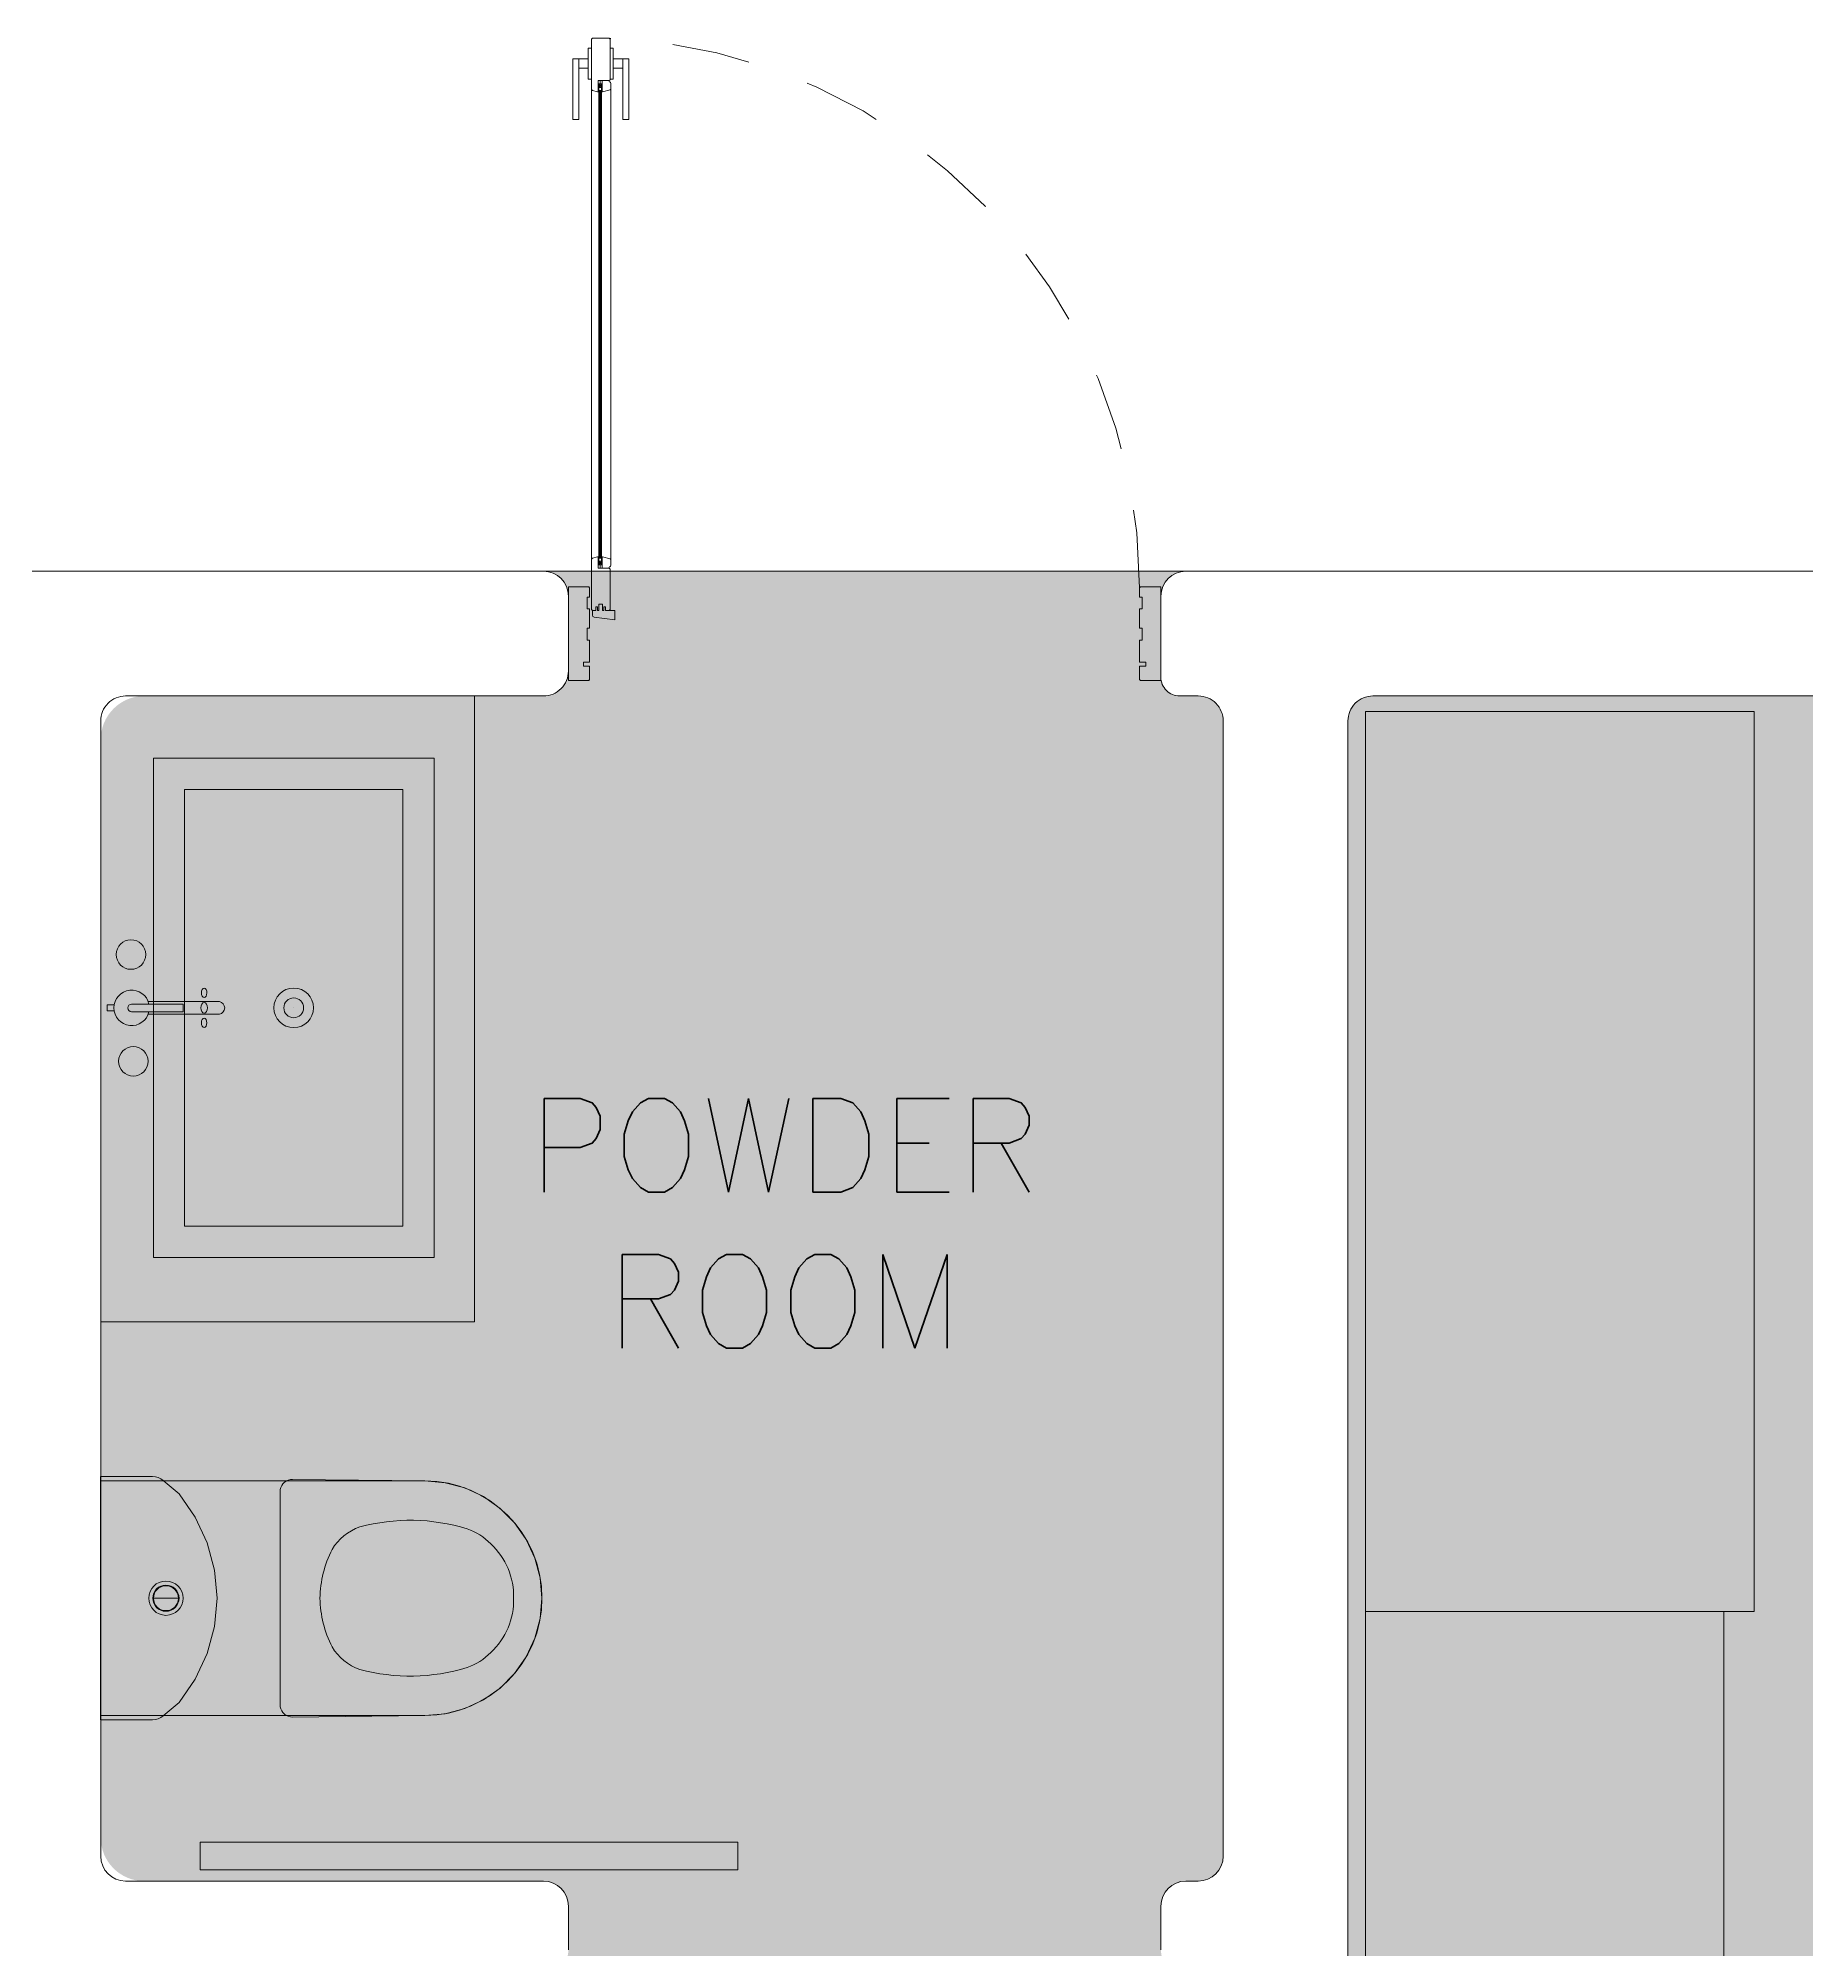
# Model space of a CAD drawing. Header units: metres. Extents: x 113 to 2416, y -346 to 476.
# Drawn here: x 140.867 to 143.703, y -146.818 to -143.754 of the extents above; entities that cross this region are included whole.
import ezdxf

# ---------------------------------------------------------------- set-up
doc = ezdxf.new("R2010")
doc.units = ezdxf.units.M
for name, pattern in [('0', [0]), ('DASHED', [0.75, 0.5, -0.25]), ('HIDDEN2', [0.1875, 0.125, -0.0625])]:
    doc.linetypes.add(name, pattern=pattern)
doc.layers.get('0').update_dxf_attribs({"color": 250, "linetype": '0', "lineweight": 20})
doc.layers.add('1', color=1, linetype='Continuous')
for name, color, linetype, lineweight in [('A-DOOR', 35, 'Continuous', 5), ('A-WALL', 250, 'Continuous', 20), ('baños', 140, 'Continuous', 0), ('cristales', 131, 'Continuous', 0), ('MOBILIARIOS', 252, 'Continuous', 0), ('piso', 253, 'Continuous', 0), ('PROYECCION', 9, 'DASHED', 0), ('SE-2-MADERA', 36, 'Continuous', 9), ('SE-3', 253, 'Continuous', 5), ('textos', 7, 'Continuous', 0)]:
    doc.layers.add(name, color=color, linetype=linetype, lineweight=lineweight)
doc.styles.get("Standard").update_dxf_attribs({"font": 'arial.ttf', "height": 0.1875})

# ---------------------------------------------------------------- blocks, each defined once
blk = doc.blocks.new('Caroma_ToiletSuites')
at = {"layer": 'baños'}
for p, q in [((-32.64585740138293, 705.1438575662953), (-64.29978694522572, 696.6622127077509)), ((2.3e-14, 708.0000000000001), (-32.64585740138293, 705.1438575662953)), ((32.6458574013829, 705.1438575662953), (2.3e-14, 708.0000000000001)), ((64.29978694522575, 696.6622127077509), (32.6458574013829, 705.1438575662953)), ((-94.00000000000004, 682.8127759114745), (-120.8440706210694, 664.0163553063679)), ((-64.29978694522572, 696.6622127077509), (-94.00000000000004, 682.8127759114745)), ((94, 682.8127759114745), (64.29978694522575, 696.6622127077509)), ((120.8440706210694, 664.0163553063679), (94, 682.8127759114745)), ((-120.8440706210694, 664.0163553063679), (-144.0163553063679, 640.8440706210695)), ((144.0163553063679, 640.8440706210694), (120.8440706210694, 664.0163553063679)), ((-162.8127759114745, 614.0000000000001), (-176.6622127077508, 584.2997869452257)), ((-144.0163553063679, 640.8440706210695), (-162.8127759114745, 614.0000000000001)), ((162.8127759114745, 614), (144.0163553063679, 640.8440706210694)), ((176.6622127077508, 584.2997869452257), (162.8127759114745, 614)), ((-176.6622127077508, 584.2997869452257), (-185.1438575662951, 552.645857401383)), ((185.1438575662951, 552.645857401383), (176.6622127077508, 584.2997869452257)), ((-185.1438575662951, 552.645857401383), (-188, 520)), ((188, 520), (185.1438575662951, 552.645857401383)), ((-188, 520), (-190.5, 308.0000000000001)), ((-188, 0), (-188, 520)), ((188, 520), (188, 0)), ((190.5, 308.0000000000001), (188, 520)), ((-190.5, 308.0000000000001), (-190.1961550602442, 304.5270364466614)), ((190.1961550602442, 304.5270364466614), (190.5, 308.0000000000001)), ((-190.1961550602442, 304.5270364466614), (-189.2938524157182, 301.1595971334867)), ((-189.2938524157182, 301.1595971334867), (-187.8205080756888, 298.0000000000001)), ((-187.8205080756888, 298.0000000000001), (-185.8208888623796, 295.1442478062692)), ((-185.8208888623796, 295.1442478062692), (-183.3557521937308, 292.6791111376205)), ((-183.3557521937308, 292.6791111376205), (-180.5000000000001, 290.6794919243113)), ((-180.5000000000001, 290.6794919243113), (-177.3404028665134, 289.2061475842819)), ((-177.3404028665134, 289.2061475842819), (-173.9729635533387, 288.3038449397558)), ((-173.9729635533387, 288.3038449397558), (-170.5, 288.0000000000001)), ((-170.5, 288.0000000000001), (170.5, 288.0000000000001)), ((170.5, 288.0000000000001), (173.9729635533386, 288.3038449397558)), ((173.9729635533386, 288.3038449397558), (177.3404028665134, 289.2061475842819)), ((177.3404028665134, 289.2061475842819), (180.5000000000001, 290.6794919243113)), ((180.5000000000001, 290.6794919243113), (183.3557521937308, 292.6791111376205)), ((183.3557521937308, 292.6791111376205), (185.8208888623796, 295.1442478062692)), ((185.8208888623796, 295.1442478062692), (187.8205080756888, 298.0000000000001)), ((187.8205080756888, 298.0000000000001), (189.2938524157182, 301.1595971334867)), ((189.2938524157182, 301.1595971334867), (190.1961550602442, 304.5270364466614)), ((0, 187), (-45.14852619340189, 183.0500157831741)), ((45.14852619340189, 183.0500157831741), (0, 187)), ((-88.92523726467388, 171.3200814043362), (-130, 152.1666049839541)), ((-45.14852619340189, 183.0500157831741), (-88.92523726467388, 171.3200814043362)), ((88.92523726467388, 171.3200814043362), (45.14852619340189, 183.0500157831741)), ((130, 152.1666049839541), (88.92523726467388, 171.3200814043362)), ((-167.1247785185002, 126.1715552109343), (-188.6831999642124, 100.8552654615366)), ((-130, 152.1666049839541), (-167.1247785185002, 126.1715552109343)), ((0, 85), (0, 125)), ((167.1247785185002, 126.1715552109343), (130, 152.1666049839541)), ((188.6831999642124, 100.8552654615366), (167.1247785185002, 126.1715552109343)), ((-193.3717007612195, 92.73454386979307), (-194.5898093313296, 88.18850079700712)), ((-191.3826859021798, 97), (-193.3717007612195, 92.73454386979307)), ((-188.6831999642124, 100.8552654615366), (-191.3826859021798, 97)), ((191.3826859021798, 97), (188.6831999642124, 100.8552654615366)), ((193.3717007612195, 92.73454386979307), (191.3826859021798, 97)), ((194.5898093313296, 88.18850079700712), (193.3717007612195, 92.73454386979307)), ((-194.5898093313296, 88.18850079700712), (-195, 83.5)), ((-195, 83.5), (-195, 0)), ((195, 83.5), (194.5898093313296, 88.18850079700712)), ((195, 0), (195, 83.5)), ((-195, 0), (195, 0)), ((188, 0), (-188, 0))]:
    blk.add_line(p, q, dxfattribs=at)
for centre, radius, start, end in [((0, 520), 188, 0, 180), ((-2.699999999999931, 547.4), 115.2448435118884, 88.65651861776402, 137.0403871682294), ((2.699999999999925, 547.4), 115.2447482299075, 42.96089826415125, 91.34145999079115), ((-18.80000000000003, 556.0999999999997), 97.64205979811754, 134.3372489871937, 160.9896998770537), ((18.80000000000011, 556.1), 97.64208656354364, 19.00997789589136, 45.66426912905991), ((183.0000000000006, 496.6999999999999), 307.9335966592571, 162.7713076144085, 195.2143155626026), ((-182.9999999999997, 496.7000000000002), 307.9336404831399, 344.7851955668257, 17.22859041544809), ((-36.10000000000001, 442.4), 82.4209184572262, 198.763042210518, 239.3581934710964), ((36.10000000000007, 442.4), 82.42112485750133, 300.6411687655556, 341.2351367071037), ((2.900563848369238, 529.8998593240185), 177.9235038384306, 242.9159761056316, 269.0659051487149), ((-2.900000000000097, 529.9), 177.9236353045878, 270.9339125638814, 297.0835508643687), ((0, 105), 27.5, 0, 180), ((0, 105), 21, 0, 180), ((0, 105), 20, 0, 180), ((0, 105), 27.5, 180, 0), ((0, 105), 21, 180, 0), ((0, 105), 20, 180, 0)]:
    blk.add_arc(centre, radius, start, end, dxfattribs=at)
blk = doc.blocks.new('A$C8d867532')
at = {"layer": 'baños', "linetype": 'Continuous'}
blk.add_line((0.03946125866752936, 0.4062423515082827, 3.565148712968661e-05), (0.1223308335521551, 0.4062424607142674, 0.0004137434806282925), dxfattribs=at)
at = {"layer": 'baños'}
for points in [[(0.07434178212822928, 0.8000011371498559), (0.5243417821280048, 0.8000011371496285), (0.5243417821280048, 1.137149631347256e-06), (0.07434178212807296, 1.137149631347256e-06)], [(0.1243417821282264, 0.7500011371499014), (0.4743417821280076, 0.750001137149674), (0.4743417821279934, 0.05000113714958587), (0.1243417821280701, 0.05000113714958587)]]:
    blk.add_lwpolyline(points, close=True, dxfattribs=at)
at = {"layer": 'baños', "linetype": 'Continuous'}
for points, elevation in [([(0.0114216756036285, 0.4049925234300389), (0.0004988924014242002, 0.4049925080486645), (-2.214597287775177e-06, 0.4043378872460579), (-2.20315926924286e-06, 0.3956582713314418)], -1.449021935339837e-05), ([(0.1223308335521551, 0.4062424607142674), (0.1223308498773292, 0.393854308263073)], 0.0004137434806282925), ([(-2.202321851996203e-06, 0.3956582713314418), (0.000498906495238316, 0.395003652593843), (0.01143995613591642, 0.3950036680009106)], -1.449021935339837e-05)]:
    blk.add_lwpolyline(points, dxfattribs=dict(at, elevation=elevation))
blk.add_lwpolyline([(0.06724631208757614, 0.3938542351012728, -9.082434127204593), (0.06724679259002642, 0.4062423886952473)], format="xyb", dxfattribs=at)
for points, elevation in [([(0.03326719007836232, 0.4000482676373593, -0.3851526768120415), (0.03946125866752936, 0.4062423515082827), (0.03946125866752936, 0.4062423515082827)], 3.565148712968661e-05), ([(0.03326719007836232, 0.4000482666025817, 0.3851526768120415), (0.03946127499270347, 0.3938541990568609), (0.03946127499270347, 0.3938541990568609)], 3.565148712968661e-05), ([(0.06610637610266679, 0.4100709781429686), (0.1804356256494941, 0.410067853886332, -0.3631052164064015), (0.1886913991959034, 0.400044572609815, -0.3631052164064009), (0.1804356520670183, 0.3900212695743193), (0.06610262920176524, 0.3900178438772599)], -1.420443588942717e-05)]:
    blk.add_lwpolyline(points, format="xyb", dxfattribs=dict(at, elevation=elevation))
at = {"layer": 'baños', "linetype": 'Continuous', "extrusion": (1.317806270673497e-06, -0.9999999999991317, -8.434426616334231e-26), "elevation": -0.3938541470541749}
blk.add_lwpolyline([(0.1223313689009002, 0.0004137434806282925), (0.03946179401618824, 3.565148712968661e-05)], close=True, dxfattribs=at)
at = {"layer": 'baños', "linetype": 'Continuous'}
for centre, radius in [((0.04218985384854079, 0.4857015306301236), 0.02367982019710964), ((0.2993417821027293, 0.4000011483387169), 0.03174898050732626), ((0.2993417821027293, 0.4000011372722128), 0.01587449025366313), ((0.03836720901594504, 0.314581328159349), 0.02367982019710964)]:
    blk.add_circle(centre, radius, dxfattribs=at)
at = {"layer": 'baños', "linetype": 'Continuous', "extrusion": (3.616218979136925e-27, 8.43442709288916e-26, -1)}
for centre in [(0.1556987400821725, 0.4240001508677977), (0.1557555886129904, 0.3759599319477474)]:
    blk.add_ellipse(centre, major_axis=(4.650313727308975e-05, -0.007499759113653352), ratio=0.5815772533300899, dxfattribs=at)
at = {"layer": 'baños', "linetype": 'Continuous', "extrusion": (3.616218979136923e-27, 8.43442709288916e-26, -1)}
blk.add_ellipse((0.1557711124527401, 0.4000009216037341), major_axis=(1.120099362738618e-08, -0.00849972706516611), ratio=0.599546010653297, dxfattribs=at)
at = {"layer": 'baños', "linetype": 'Continuous', "flags": 8}
for tag, p in [('MODELNUMBER', (0.1886663562796826, 0.4000445725768103, -1.420443588942717e-05)), ('TRADENAME', (0.188708313692544, 0.4000445726320834, -1.420443588942717e-05)), ('PRODUCT', (0.1887505999345223, 0.4000445726880173, -1.420443588942717e-05)), ('MATERIAL', (0.1887928861762731, 0.4000445727437238, -1.420443588942717e-05))]:
    blk.add_attdef(tag, p, '', height=2.537174511142602e-05, rotation=270.0000755047869, dxfattribs=at)
at = {"layer": 'baños', "linetype": 'Continuous'}
for tag, p in [('MATERIAL', (0.2990007180849972, 0.3998706958122966)), ('PRODUCT', (0.2990430500590975, 0.3998706958682305)), ('TRADENAME', (0.2990853820331978, 0.3998706959239371)), ('MODELNUMBER', (0.2991273501715455, 0.3998706959791605))]:
    blk.add_attdef(tag, p, '', height=2.539918440586101e-05, rotation=90.00007550477224, dxfattribs=at)
blk = doc.blocks.new('Fenton Bead')
at = {"color": 7}
blk.add_lwpolyline([(2.148625350745107, 12.49999976092647, -0.341998711879526), (0.2121336766385866, 10.99999976952654), (1.675095518294256e-06, 10.66608803160466), (1.591925979482767e-06, 0.9999997704710495), (1.000001583321733, -2.339728553124587e-07), (18.0000015877331, -3.095194642810384e-07), (18.00000158995954, 0.4999996904805357), (14.68058580464549, 12.88822827288072, 0.339454260104197), (13.23169706348835, 13.99999971166812), (4.085117021621954, 13.99999975231168, 0.34199871187953)], format="xyb", close=True, dxfattribs=at)
blk = doc.blocks.new('PL BASE 1N NASAS 09')
at = {"layer": 'A-DOOR', "color": 7}
blk.add_lwpolyline([(-100.0281719179852, -34.46833754259168), (-100.0281719179853, -35.23972962518703), (-100.0321719180807, -35.23972962518703), (-100.0321719180806, -34.46833754259168)], close=True, dxfattribs=at)
at = {"layer": 'A-DOOR'}
blk.add_lwpolyline([(-100.6713142884261, -37.28710686926589), (-99.80946548977124, -37.28710686926589), (-99.80946548977124, -37.33156807476956), (-100.6713142884261, -37.33156807476956)], close=True, dxfattribs=at)
at = {"layer": 'A-WALL'}
for p, q in [((-101.94104175747, -35.24971880079237), (-100.1210712336894, -35.24971880319823)), ((-99.09107123374102, -35.2497188032527), (-97.84607123374093, -35.2497188032527)), ((-100.0810712337421, -35.40971880325265), (-100.0810712337423, -35.28971880319818)), ((-99.13107123374111, -35.41971880325268), (-99.13107123374103, -35.28971880325268)), ((-100.7910489284465, -35.44971880325269), (-100.1210712337421, -35.44971880325269)), ((-99.10107123374111, -35.44971880325269), (-99.10107123374088, -35.44971880325269)), ((-99.10107123374111, -35.44971880325269), (-99.0710712337409, -35.44971880325269)), ((-98.79107123374128, -35.44971880325276), (-97.84607123374087, -35.44971880325286)), ((-100.8310489284459, -37.30971880325276), (-100.8310489284465, -35.48971880325271)), ((-99.03107123374089, -35.4897188032527), (-99.03107123374109, -37.30971880325264)), ((-98.83107123374128, -35.48971880325276), (-98.83107123374128, -39.90971880325301)), ((-100.7910489284459, -37.34971880325274), (-100.1210712337409, -37.34971880325269)), ((-99.10107123374101, -37.34971880325269), (-99.10107123374108, -37.34971880325269)), ((-99.07107123374107, -37.34971880325263), (-99.09107123374102, -37.34971880325264)), ((-100.0810712337409, -37.38971880325266), (-100.0810712337409, -37.4597188032527)), ((-99.13107123374101, -37.38971880325264), (-99.13107123374101, -37.45971880325273))]:
    blk.add_line(p, q, dxfattribs=at)
for centre, radius, start, end in [((-100.1210712337423, -35.28971880319823), 0.04, 6.78857591211573e-11, 89.99999992425964), ((-99.09107123374102, -35.2897188032527), 0.04, 90, 179.9999999999651), ((-100.1210712337421, -35.40971880325269), 0.04, 270, 6.333120481730154e-11), ((-99.10107123374111, -35.41971880325269), 0.03, 179.9999999999674, 270), ((-100.7910489284465, -35.48971880325269), 0.04, 90, 180.0000000000203), ((-99.0710712337409, -35.48971880325269), 0.04, 359.9999999999936, 90), ((-98.79107123374128, -35.48971880325276), 0.04, 89.99999999999356, 180), ((-100.7910489284459, -37.30971880325274), 0.04, 180.0000000000205, 270.0000000000044), ((-99.0710712337411, -37.30971880325263), 0.04, 270.0000000000315, 359.9999999999936), ((-100.1210712337409, -37.38971880325269), 0.04, 3.618199005632897e-11, 90.00000000000418), ((-99.091071233741, -37.38971880325264), 0.04, 90.00000000002935, 180)]:
    blk.add_arc(centre, radius, start, end, dxfattribs=at)
at = {"layer": 'baños'}
for q in [(-100.2315050354631, -35.44971880325269), (-100.8315050354631, -36.45315364450419)]:
    blk.add_line((-100.2315050354632, -36.45315364450416), q, dxfattribs=at)
at = {"layer": 'cristales', "const_width": 0.004}
blk.add_lwpolyline([(-100.0301719183899, -34.47933754288132), (-100.0301719183899, -35.2287296249556)], dxfattribs=at)
at = {"layer": 'piso'}
blk.add_line((-100.1210712336894, -35.24971880319823), (-99.0910712337389, -35.2497188032527), dxfattribs=at)
at = {"layer": 'PROYECCION', "linetype": 'HIDDEN2'}
blk.add_arc((-100.0482467439445, -35.27791372452022), 0.8831771278182229, 0.1099574381623579, 87.88624116394892, dxfattribs=at)
at = {"layer": 'SE-2-MADERA'}
for p, q in [((-100.0426719183212, -34.39533754092881), (-100.0441719183559, -34.39683754096356)), ((-100.0441719183559, -34.39683754096356), (-100.0441719183576, -34.47746892680524)), ((-100.0156719184107, -34.39533754092886), (-100.0426719183212, -34.39533754092881)), ((-100.0141719183763, -34.39683754096305), (-100.015671918411, -34.39533754092858)), ((-100.0141719183775, -34.4618375424711), (-100.0141719183763, -34.39683754096305)), ((-100.049171918347, -34.42856271121229), (-100.0739115016803, -34.42856271121229)), ((-100.0642555029475, -34.44356271130078), (-100.0491719183455, -34.44356271130078)), ((-100.049171918347, -34.44835437787896), (-100.049171918347, -34.42856271121229)), ((-100.0091719183872, -34.44835437787896), (-100.0091719183872, -34.42856271121229)), ((-100.0091719183872, -34.42856271121229), (-99.9844323350539, -34.42856271121229)), ((-99.99408833378666, -34.44356271130078), (-100.0091719183887, -34.44356271130078)), ((-100.0331719181028, -34.48083754291051), (-100.0331719181018, -34.4633375425062)), ((-100.0331719181018, -34.4633375425062), (-100.0156719184123, -34.46333754250591)), ((-100.0321719187946, -34.46833754259168), (-100.0281719179889, -34.47433754276025)), ((-100.0281719179852, -34.46833754259168), (-100.0321719187946, -34.47433754276025)), ((-100.0301719187505, -34.46333754252882), (-100.0301719180329, -34.46833754259168)), ((-100.0301719180329, -34.46333754252882), (-100.0301719187505, -34.46833754259168)), ((-100.0156719184123, -34.46333754250591), (-100.0141719183775, -34.4618375424711)), ((-100.0441719183576, -34.47746892680524), (-100.0427164747345, -34.47933180969184)), ((-100.0441719183596, -34.47746892679024), (-100.0441719183596, -35.23059824098848)), ((-100.0427164747345, -34.47933180969184), (-100.0346719181375, -34.48133754292209)), ((-100.0346719181375, -34.48133754292209), (-100.0336719181144, -34.48133754292209)), ((-100.0336719181144, -34.48133754292209), (-100.0331719181028, -34.48083754291051)), ((-100.0131719180995, -35.23149792793222), (-100.0131719180995, -34.4765692398465)), ((-100.0441719183576, -35.23059824103168), (-100.0427164747346, -35.22873535814508)), ((-100.044171918356, -35.31122962687336), (-100.0441719183576, -35.23059824103168)), ((-100.0427164747346, -35.22873535814508), (-100.0346719181375, -35.22672962491483)), ((-100.0346719181375, -35.22672962491483), (-100.0336719181144, -35.22672962491483)), ((-100.0336719181144, -35.22672962491483), (-100.0331719181028, -35.22722962492642)), ((-100.0331719181028, -35.22722962492642), (-100.0331719181019, -35.24472962533078)), ((-100.0321719187946, -35.23972962518703), (-100.0281719179889, -35.23372962507667)), ((-100.0281719179853, -35.23972962518703), (-100.0321719187946, -35.23372962507667)), ((-100.0301719187505, -35.2447296253081), (-100.030171918033, -35.23972962518703)), ((-100.030171918033, -35.2447296253081), (-100.0301719187505, -35.23972962518703)), ((-100.0331719181019, -35.24472962533078), (-100.0156719184124, -35.24472962533107)), ((-100.0156719184124, -35.24472962533107), (-100.0141719183775, -35.24622962536582)), ((-100.0141719183775, -35.24622962536582), (-100.0141719183763, -35.31122962687387)), ((-100.0810712068633, -35.4247188032254), (-100.0810712606211, -35.27471880322543)), ((-100.0810712606211, -35.27471880322543), (-100.0485712095621, -35.27471880322543)), ((-100.0470712055601, -35.29121916605328), (-100.0510712034837, -35.29121916605328)), ((-100.0510712034837, -35.29121916605328), (-100.0510712034837, -35.3102191664936)), ((-100.0485712095621, -35.27471880322543), (-100.0470712091873, -35.27621880326018)), ((-100.0470712091873, -35.27621880326018), (-100.0470712055601, -35.29121916605328)), ((-99.16507124250495, -35.27621880326018), (-99.16507124613213, -35.29121916605328)), ((-99.16507124613213, -35.29121916605328), (-99.16107124820849, -35.29121916605328)), ((-99.16357124213016, -35.27471880322543), (-99.16507124250495, -35.27621880326018)), ((-99.1310711910711, -35.27471880322543), (-99.16357124213016, -35.27471880322543)), ((-99.16107124820849, -35.29121916605328), (-99.16107124820849, -35.3102191664936)), ((-99.13107124482895, -35.4247188032254), (-99.1310711910711, -35.27471880322543)), ((-100.0510712034837, -35.3102191664936), (-100.0470712130561, -35.3102191664936)), ((-100.0470712130561, -35.3102191664936), (-100.0470712055601, -35.34121916605318)), ((-100.0426719183212, -35.31272962690812), (-100.044171918356, -35.31122962687336)), ((-100.0426721177445, -35.32044612748123), (-100.0426719183225, -35.31272962690885)), ((-100.0371719182077, -35.31272962690812), (-100.0426719183212, -35.31272962690812)), ((-100.0066714223124, -35.32772962725399), (-100.0398964855974, -35.32343780315559)), ((-100.0344719181452, -35.30672962676905), (-100.0371719182077, -35.30672962676905)), ((-100.0371719182077, -35.30672962676905), (-100.0371719182077, -35.31272962690812)), ((-100.0344719181452, -35.31272962690738), (-100.0344719181452, -35.30672962676905)), ((-100.0321709035414, -35.31272962690738), (-100.0344719181452, -35.31272962690738)), ((-100.0261719182967, -35.30272962667575), (-100.0321719184358, -35.30272976065569)), ((-100.0321719184358, -35.30272976065569), (-100.0321709035414, -35.31272962690738)), ((-100.0261719182965, -35.31272962690738), (-100.0261719182967, -35.30272962667575)), ((-100.0241694026105, -35.31272962690812), (-100.0261719182965, -35.31272962690738)), ((-100.0214694027351, -35.30672962676905), (-100.0241694026105, -35.30672962676905)), ((-100.0241694026105, -35.30672962676905), (-100.0241694026105, -35.31272962690812)), ((-100.0214685355058, -35.31272962690738), (-100.0214694027351, -35.30672962676905)), ((-100.015671918411, -35.3127296269084), (-100.0214685355058, -35.31272962690738)), ((-100.0141719183763, -35.31122962687387), (-100.015671918411, -35.3127296269084)), ((-100.0156719184107, -35.31272962690806), (-100.0066716695641, -35.3127296269084)), ((-100.0066716695641, -35.3127296269084), (-100.0066714223124, -35.32772962725399)), ((-99.16507123863607, -35.3102191664936), (-99.16507124613213, -35.34121916605318)), ((-99.16107124820849, -35.3102191664936), (-99.16507123863607, -35.3102191664936)), ((-100.0470712055601, -35.34121916605318), (-100.0510712034837, -35.34121916605318)), ((-100.0510712034837, -35.34121916605318), (-100.0510712034837, -35.36021916649355)), ((-100.0510712034837, -35.36021916649355), (-100.0470712024419, -35.36021916649355)), ((-100.0470712024419, -35.36021916649355), (-100.0470712080946, -35.39571881830426)), ((-99.16507124613213, -35.34121916605318), (-99.16107124820849, -35.34121916605318)), ((-99.16107124820849, -35.36021916649355), (-99.16507124925033, -35.36021916649355)), ((-99.16507124925033, -35.36021916649355), (-99.1650712435976, -35.39571881830426)), ((-99.16107124820849, -35.34121916605318), (-99.16107124820849, -35.36021916649355)), ((-100.0470712080946, -35.39571881830426), (-100.0570712083264, -35.39571881830426)), ((-100.0570712083264, -35.39571881830426), (-100.0570712083264, -35.40171881844333)), ((-100.0570712083264, -35.40171881844333), (-100.0470711978324, -35.40171881844333)), ((-100.0470712055601, -35.42321880319065), (-100.04857120611, -35.4247188032254)), ((-100.0470711978324, -35.40171881844333), (-100.0470712055601, -35.42321880319065)), ((-99.1550712433658, -35.40171881844333), (-99.16507125385976, -35.40171881844333)), ((-99.16507125385976, -35.40171881844333), (-99.16507124613213, -35.42321880319065)), ((-99.16507124613213, -35.42321880319065), (-99.16357124558215, -35.4247188032254)), ((-99.1650712435976, -35.39571881830426), (-99.1550712433658, -35.39571881830426)), ((-99.1550712433658, -35.39571881830426), (-99.1550712433658, -35.40171881844333)), ((-100.04857120611, -35.4247188032254), (-100.0810712068633, -35.4247188032254)), ((-99.16357124558215, -35.4247188032254), (-99.13107124482895, -35.4247188032254))]:
    blk.add_line(p, q, dxfattribs=at)
for points in [[(-100.0441719183567, -34.41132312771732), (-100.0441719183567, -34.460802294384), (-100.0491719183539, -34.46080229438606), (-100.0491719183539, -34.41132312771938)], [(-100.0141719183775, -34.41132312771732), (-100.0141719183775, -34.460802294384), (-100.0091719183803, -34.46080229438606), (-100.0091719183803, -34.41132312771938)], [(-100.0739115016805, -34.42856271121274), (-100.0642750215238, -34.42856271121274), (-100.0642750215238, -34.52587786202204), (-100.0739115016805, -34.52587786202204)], [(-99.9844323350537, -34.42856271121274), (-99.99406881521037, -34.42856271121274), (-99.99406881521037, -34.52587786202204), (-99.9844323350537, -34.52587786202204)], [(-100.0331719181027, -34.48083754289436), (-100.0331719181027, -34.46883754261543), (-100.0321719180806, -34.46883754261543), (-100.0321719180806, -34.48083754289436)], [(-100.0321719187946, -34.46833754259168), (-100.0321719187946, -34.47433754276025), (-100.0281719179852, -34.47433754276025), (-100.0281719179852, -34.46833754259168)], [(-100.0321719187946, -34.46833754259168), (-100.0321719187946, -35.23972962518703), (-100.0281719187028, -35.23972962518703), (-100.0281719187028, -34.46833754259168)], [(-100.0281719187028, -34.48083754289436), (-100.0281719187028, -34.46883754261543), (-100.0271719186771, -34.46883754261543), (-100.0271719186771, -34.48083754289436)], [(-100.0321719187946, -34.47433754276025), (-100.0321719187946, -34.47933754288132), (-100.0281719179852, -34.47933754288132), (-100.0281719179852, -34.47433754276025)], [(-100.0331719181027, -35.22722962488435), (-100.0331719181027, -35.23922962516328), (-100.0321719180807, -35.23922962516328), (-100.0321719180807, -35.22722962488435)], [(-100.0321719187946, -35.23372962507667), (-100.0321719187946, -35.2287296249556), (-100.0281719179853, -35.2287296249556), (-100.0281719179853, -35.23372962507667)], [(-100.0321719187946, -35.23972962518703), (-100.0321719187946, -35.23372962507667), (-100.0281719179853, -35.23372962507667), (-100.0281719179853, -35.23972962518703)], [(-100.0301719187469, -35.2447296253081), (-100.0301719187469, -35.23972962518703), (-100.030171918033, -35.23972962518703), (-100.030171918033, -35.2447296253081)], [(-100.0281719187028, -35.22722962488435), (-100.0281719187028, -35.23922962516328), (-100.0271719186771, -35.23922962516328), (-100.0271719186771, -35.22722962488435)]]:
    blk.add_lwpolyline(points, close=True, dxfattribs=at)
blk.add_lwpolyline([(-100.0146719180845, -34.46548616792936, -0.341998711879526), (-100.0161719181106, -34.46354967621038), (-100.0165058298563, -34.46333754420392), (-100.0261719183414, -34.46333754412075), (-100.027171918369, -34.46433754413532), (-100.0271719184446, -34.48133754453372), (-100.026671918433, -34.48133754453594), (-100.0142836895635, -34.4780181286737, 0.339454260104197), (-100.013171918099, -34.47656923989896), (-100.0131719180583, -34.46742265964512, 0.34199871187953)], format="xyb", close=True, dxfattribs=at)
blk.add_arc((-100.0396721176759, -35.32044620501195), 0.0030000000695267, 179.9985192728516, 265.7108836041982, dxfattribs=at)
at = {"layer": '1'}
ref = blk.add_blockref('A$C8d867532', (-100.8209359085316, -35.54971766610306), dxfattribs=dict(at, xscale=-1, rotation=180))
ref.add_attrib('MATERIAL', 'VITREOUS CHINA', (-100.5219606069565, -35.94958836188187), dxfattribs={"layer": 'baños', "linetype": 'Continuous', "height": 2.539918440586101e-05, "rotation": 269.9999244952269})
ref.add_attrib('PRODUCT', 'BATHROOM SINK', (-100.5219182749824, -35.94958836193781), dxfattribs={"layer": 'baños', "linetype": 'Continuous', "height": 2.539918440586101e-05, "rotation": 269.9999244952269})
ref.add_attrib('TRADENAME', 'VOX', (-100.5218759430083, -35.94958836199351), dxfattribs={"layer": 'baños', "linetype": 'Continuous', "height": 2.539918440586101e-05, "rotation": 269.9999244952269})
ref.add_attrib('MODELNUMBER', 'K-5373', (-100.5218336110344, -35.94958836204922), dxfattribs={"layer": 'baños', "linetype": 'Continuous', "height": 2.539918440586101e-05, "rotation": 269.9999244952269})
ref.add_attrib('MATERIAL', 'BRASS', (-100.6321176506102, -35.94976223888023, -1.420443588942717e-05), dxfattribs={"layer": 'baños', "linetype": 'Continuous', "height": 2.537174511142602e-05, "rotation": 89.9999244952139})
ref.add_attrib('PRODUCT', 'FAUCETS', (-100.632159936852, -35.94976223882453, -1.420443588942717e-05), dxfattribs={"layer": 'baños', "linetype": 'Continuous', "height": 2.537174511142602e-05, "rotation": 89.9999244952139})
ref.add_attrib('TRADENAME', 'PURIST', (-100.6322022230939, -35.94976223876859, -1.420443588942717e-05), dxfattribs={"layer": 'baños', "linetype": 'Continuous', "height": 2.537174511142602e-05, "rotation": 89.9999244952139})
ref.add_attrib('MODELNUMBER', 'K-14404-4A', (-100.6322445093357, -35.94976223871289, -1.420443588942717e-05), dxfattribs={"layer": 'baños', "linetype": 'Continuous', "height": 2.537174511142602e-05, "rotation": 89.9999244952139})
at = {"layer": 'baños', "xscale": -0.000999999934791, "yscale": 0.000999999934791, "rotation": 270}
blk.add_blockref('Caroma_ToiletSuites', (-100.831505035463, -36.8960945656213), dxfattribs=at)
at = {"layer": 'SE-2-MADERA', "xscale": -0.001000000023175567, "yscale": 0.001000000023175567, "zscale": 0.001000000023175567, "rotation": 270}
blk.add_blockref('Fenton Bead', (-100.0271719181351, -35.2447296253081), dxfattribs=at)
at = {"layer": 'textos', "insert": (-98.03000094294424, -36.49504032610324), "char_height": 0.15, "width": 3.408576511770494, "attachment_point": 9}
blk.add_mtext('\\pxqc;{\\Fromans|c0;POWDER\\PROOM}', dxfattribs=at)
blk = doc.blocks.new('PL MUEBLES 1N NASAS 09')
at = {"layer": 'MOBILIARIOS'}
for points in [[(64.08167099409064, 51.28578605757563), (64.08167099409064, 52.72878159871804), (63.45870751432011, 52.72878159871804), (63.45870751432011, 51.28578605757563)], [(64.03342114036076, 48.28426872272546), (64.03342114036076, 51.28578605757563), (63.45870751432011, 51.28578605757563), (63.45870751432011, 48.28426872272546)]]:
    blk.add_lwpolyline(points, close=True, dxfattribs=at)
at = {"layer": 'baños'}
blk.add_blockref('PL BASE 1N NASAS 09', (162.2615445691817, 88.20329366328178), dxfattribs=at)

msp = doc.modelspace()

# ---------------------------------------------------------------- hatches: boundary and pattern name
at = {"layer": 'SE-3', "true_color": 0xffc78f, "transparency": 33554483}
h = msp.add_hatch(color=31, dxfattribs=at)
h.dxf.hatch_style = 1
edge = h.paths.add_edge_path()
edge.add_arc((141.6770649727962, -146.7480515881144), 0.04000000000038995, 4.484606009819174, 89.99999999947079, ccw=False)
edge.add_line((141.716942507909, -146.7449239383014), (141.7170649727965, -146.8180515881141))
edge.add_arc((141.6770649727966, -146.8180515881142), 0.03999999999996362, -90.00000000004081, 4.0813574742060155e-11, ccw=False)
edge.add_line((141.6770649727966, -146.8580515881142), (142.7055685990028, -146.8580235891332))
edge.add_arc((142.7070649727962, -146.8180515881144), 0.03999999999977599, 179.9999999996743, 267.85610217854503, ccw=False)
edge.add_line((142.6670649727964, -146.8180515881141), (142.6670649727964, -146.7480515881141))
edge.add_arc((142.7070649727964, -146.7480515881141), 0.04000000000002046, 90.0000000016692, 179.9999999999593, ccw=False)
edge.add_line((142.7070649727953, -146.7080515881141), (142.7270649727964, -146.7080515881141))
edge.add_arc((142.7270649727963, -146.6680515881141), 0.03999999999999204, 270.0000000000407, 360.0000000000407)
edge.add_line((142.7670649727963, -146.6680515881141), (142.7670649287172, -144.8479922051038))
edge.add_arc((142.7270649727965, -144.8480515881141), 0.04000000000000435, 0.08505992798516075, 90)
edge.add_line((142.7270649727965, -144.8080515881141), (142.6970649727963, -144.8080515881141))
edge.add_arc((142.6973444494415, -144.7774548938469), 0.03059797063990084, 171.7259264450495, 269.47666284513264, ccw=False)
edge.add_line((142.6670649727964, -144.7730515881142), (142.6670649727964, -144.6480515881141))
edge.add_arc((142.7070649727964, -144.6480515881141), 0.03999999999999204, 94.45464416632188, 180, ccw=False)
edge.add_line((142.703958176682, -144.6081724229034), (141.6770649727952, -144.6080515880597))
edge.add_arc((141.6770649727951, -144.6480515880597), 0.04000000000007731, 1.6291323845507577e-10, 89.9999999999186, ccw=False)
edge.add_line((141.7170649727952, -144.6480515880596), (141.7170649727967, -144.7680515881141))
edge.add_arc((141.6770649727941, -144.7680515881116), 0.04000000000255, 270.00000000162845, 359.999999996336, ccw=False)
edge.add_line((141.6770649727953, -144.8080515881141), (141.0370872780915, -144.8080515881142))
edge.add_arc((141.0370872780915, -144.8780515881141), 0.06999999999999318, 90, 180)
edge.add_line((140.9670872780915, -144.8780515881141), (140.9670872780915, -145.3280515881141))
edge.add_line((140.9670872780915, -145.3280515881141), (140.9670872780915, -146.6380515881144))
edge.add_arc((141.0370872780915, -146.6380515881144), 0.06999999999999318, 180, 270)
edge.add_line((141.0370872780915, -146.7080515881144), (141.6770649727965, -146.708051588114))
h = msp.add_hatch(color=31, dxfattribs=at)
h.dxf.hatch_style = 1
edge = h.paths.add_edge_path()
edge.add_arc((148.1770649727983, -144.8480515881108), 0.03999999999632564, 359.999999994789, 450.0000000025648)
edge.add_line((148.1770649727965, -144.8080515881145), (147.2320649727965, -144.8080515881144))
edge.add_arc((147.232064972797, -144.7680515881138), 0.04000000000053205, 180.0000000003257, 269.9999999992672, ccw=False)
edge.add_line((147.1920649727965, -144.7680515881141), (147.1920649727965, -144.6480515881141))
edge.add_arc((147.2320649727965, -144.6480515881142), 0.04000000000002046, 90, 179.9999999999186, ccw=False)
edge.add_line((147.2320649727965, -144.6080515881141), (143.9526611240941, -144.6080560308155))
edge.add_arc((143.9512829835188, -144.6495888055005), 0.04155563312573855, -11.015284104136413, 88.09950868545718, ccw=False)
edge.add_line((143.992073005995, -144.6575288754542), (143.9920530804223, -144.7690269078125))
edge.add_arc((143.9520649727965, -144.7680515881142), 0.04000000000003963, 270.0000000000407, 358.6028189726083, ccw=False)
edge.add_line((143.9520649727966, -144.8080515881143), (143.0070649727961, -144.8080515881142))
edge.add_arc((143.0070649727961, -144.8480515881142), 0.03999999999999204, 89.99999999995929, 180)
edge.add_line((142.9670649727962, -144.8480515881142), (142.9670649727962, -149.2680515881144))
edge.add_arc((142.9270649727961, -149.2680515881144), 0.04000000000002046, 274.15964229370377, 359.9999999999593, ccw=False)
edge.add_line((142.9299664006273, -149.3079462207928), (142.8050126771826, -149.3079989044538))
edge.add_arc((142.8070649727958, -149.2680515881149), 0.03999999999949056, 179.9999999993079, 267.0590117792732, ccw=False)
edge.add_line((142.7670649727963, -149.2680515881144), (142.7670649727962, -150.2580515881144))
edge.add_line((142.7670649727962, -150.2580515881144), (142.9289280145935, -150.2580949982292))
edge.add_arc((142.9270649727961, -150.2980515881144), 0.04000000000000582, 4.0813574742060155e-11, 87.3304234069904, ccw=False)
edge.add_line((142.9670649727961, -150.2980515881144), (142.9670649727961, -150.3680515881142))
edge.add_arc((143.0070649727961, -150.3680515881142), 0.03999999999999204, 179.9999999999593, 270.0000000000407)
edge.add_line((143.0070649727961, -150.4080515881142), (143.1021138506594, -150.4080515881141))
edge.add_arc((143.1021138506599, -150.448051588114), 0.03999999999996362, -4.069988790433854e-11, 90.00000000069213, ccw=False)
edge.add_line((143.1421138506599, -150.4480515881141), (143.1421138506599, -150.6180515881142))
edge.add_arc((143.1021138506599, -150.6180515881141), 0.04000000000002046, 270, 359.9999999999186, ccw=False)
edge.add_line((143.1021138506599, -150.6580515881141), (147.1816376885989, -150.6580497026213))
edge.add_arc((147.1820260646941, -150.618051588116), 0.03999999999962469, 179.9999999994708, 269.4436834809396, ccw=False)
edge.add_line((147.1420260646944, -150.6180515881156), (147.1420260646944, -150.4480515880675))
edge.add_arc((147.1820260646945, -150.4480515880676), 0.04000000000002046, 90.00000000085493, 179.9999999999186, ccw=False)
edge.add_line((147.1820260646939, -150.4080515880675), (148.177064972796, -150.4080515880676))
edge.add_arc((148.1770649727959, -150.3680515880675), 0.04000000000002046, 270.0000000000814, 359.9999999999186)
edge.add_line((148.217064972796, -150.3680515880676), (148.2170649727963, -149.448051588115))
edge.add_arc((148.2570649727963, -149.4480515881149), 0.03999999999999204, 90.64327949438461, 180.0000000000407, ccw=False)
edge.add_line((148.2566158884237, -149.4080541091541), (148.3770649727961, -149.4080515881136))
edge.add_arc((148.3770649727939, -149.4480515881159), 0.04000000000226578, 1.3434942047751974e-09, 89.9999999967431, ccw=False)
edge.add_line((148.4170649727961, -149.4480515881149), (148.4170649727964, -145.7680515881137))
edge.add_arc((148.3770649727963, -145.7680515881137), 0.04000000000002046, 270, 359.9999999999593, ccw=False)
edge.add_line((148.3770649727963, -145.8080515881137), (148.2561956129802, -145.8080421396666))
edge.add_arc((148.2570649727976, -145.7680515881114), 0.04000000000229972, 180.0000000032569, 268.75463573184516, ccw=False)
edge.add_line((148.2170649727953, -145.7680515881137), (148.2170649727946, -144.8480515881144))

# ---------------------------------------------------------------- block references
msp.add_blockref('PL MUEBLES 1N NASAS 09', (79.53659163735574, -197.5616264481432))

doc.saveas('drawing.dxf')
